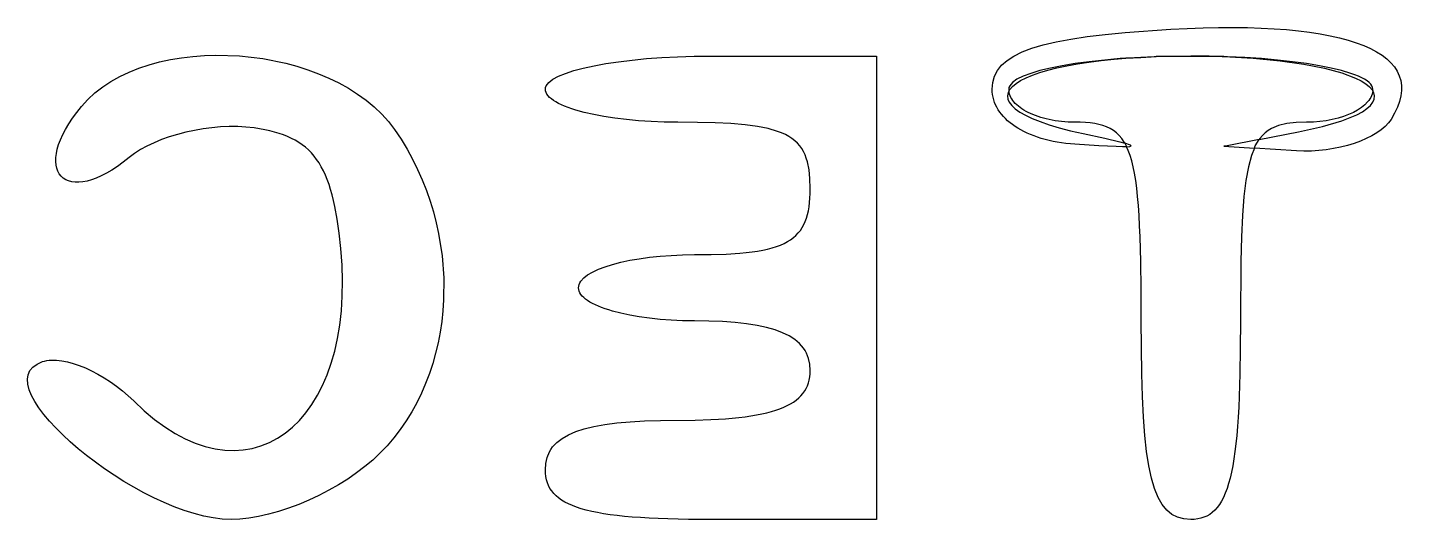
# Model space of a CAD drawing. Extents: x 70.3 to 133.4, y -81.7 to -32.
# Drawn here: x 78.606 to 80.144, y -77.209 to -76.658 of the extents above; entities that cross this region are included whole.
import ezdxf

# ---------------------------------------------------------------- set-up
doc = ezdxf.new("R2010")
doc.units = 0
doc.layers.add('BLACK', color=7, linetype='CONTINUOUS')

msp = doc.modelspace()

# ---------------------------------------------------------------- linework, layer by layer
at = {"layer": 'BLACK', "linetype": 'CONTINUOUS'}
for p, q in [((79.834281, -76.664095), (79.885302, -76.660487)), ((79.885302, -76.660487), (79.903818, -76.659557)), ((79.903818, -76.659557), (79.921691, -76.658912)), ((79.921691, -76.658912), (79.938914, -76.65855)), ((79.938914, -76.65855), (79.955483, -76.658468)), ((79.955483, -76.658468), (79.971392, -76.658665)), ((79.971392, -76.658665), (79.986636, -76.659138)), ((79.986636, -76.659138), (80.00121, -76.659884)), ((80.00121, -76.659884), (80.015107, -76.660903)), ((80.015107, -76.660903), (80.028324, -76.662192)), ((80.028324, -76.662192), (80.040853, -76.663747)), ((79.729994, -76.681698), (79.742669, -76.677932)), ((79.742669, -76.677932), (79.757141, -76.674528)), ((79.757141, -76.674528), (79.773474, -76.671464)), ((79.773474, -76.671464), (79.791732, -76.668718)), ((79.791732, -76.668718), (79.811979, -76.666269)), ((79.811979, -76.666269), (79.834281, -76.664095)), ((80.040853, -76.663747), (80.052692, -76.665569)), ((80.052692, -76.665569), (80.063833, -76.667653)), ((80.063833, -76.667653), (80.074271, -76.669998)), ((80.074271, -76.669998), (80.084002, -76.672602)), ((80.084002, -76.672602), (80.093019, -76.675463)), ((80.093019, -76.675463), (80.101318, -76.678578)), ((80.101318, -76.678578), (80.108893, -76.681945)), ((78.765802, -76.694415), (78.778221, -76.692342)), ((78.778221, -76.692342), (78.790883, -76.690831)), ((78.790883, -76.690831), (78.803736, -76.689877)), ((78.803736, -76.689877), (78.81673, -76.689477)), ((78.81673, -76.689477), (78.842937, -76.690324)), ((78.842937, -76.690324), (78.869097, -76.693341)), ((78.869097, -76.693341), (78.894802, -76.698499)), ((79.282598, -76.694876), (79.298779, -76.693311)), ((79.298779, -76.693311), (79.315773, -76.69206)), ((79.315773, -76.69206), (79.333487, -76.691144)), ((79.333487, -76.691144), (79.351825, -76.69058)), ((79.351825, -76.69058), (79.370691, -76.690388)), ((79.370691, -76.690388), (79.5559, -76.690388)), ((79.5559, -76.690388), (79.5559, -77.208971)), ((79.702103, -76.695381), (79.709775, -76.690401)), ((79.709775, -76.690401), (79.71905, -76.685847)), ((79.71905, -76.685847), (79.729994, -76.681698)), ((79.828691, -76.693311), (79.794093, -76.696736)), ((79.807548, -76.69551), (79.82218, -76.694)), ((79.82218, -76.694), (79.835025, -76.692951)), ((79.835025, -76.692951), (79.828691, -76.693311)), ((79.835025, -76.692951), (79.85178, -76.692)), ((79.837667, -76.692735), (79.835025, -76.692951)), ((79.85178, -76.692), (79.837667, -76.692735)), ((79.85178, -76.692), (79.868966, -76.691105)), ((79.866871, -76.691144), (79.85178, -76.692)), ((79.868966, -76.691105), (79.866871, -76.691144)), ((79.868966, -76.691105), (79.907794, -76.690388)), ((79.871131, -76.690992), (79.868966, -76.691105)), ((79.907793, -76.690388), (79.871131, -76.690992)), ((79.907794, -76.690388), (79.907793, -76.690388)), ((79.907795, -76.690388), (79.907794, -76.690388)), ((79.907794, -76.690388), (79.942985, -76.690983)), ((79.928549, -76.69058), (79.907795, -76.690388)), ((79.942985, -76.690983), (79.928549, -76.69058)), ((79.944279, -76.691005), (79.942985, -76.690983)), ((79.942985, -76.690983), (79.944843, -76.691035)), ((79.944843, -76.691035), (79.944279, -76.691005)), ((79.94872, -76.691144), (79.944843, -76.691035)), ((79.944843, -76.691035), (79.977658, -76.692782)), ((79.968206, -76.69206), (79.94872, -76.691144)), ((79.9869, -76.693311), (79.968206, -76.69206)), ((79.977658, -76.692782), (80.00777, -76.695603)), ((80.004699, -76.694876), (79.9869, -76.693311)), ((80.108893, -76.681945), (80.11574, -76.685562)), ((80.11574, -76.685562), (80.121851, -76.689428)), ((80.121851, -76.689428), (80.127223, -76.693539)), ((80.127223, -76.693539), (80.13185, -76.697893)), ((78.70913, -76.713331), (78.719572, -76.708395)), ((78.719572, -76.708395), (78.730511, -76.704039)), ((78.730511, -76.704039), (78.741897, -76.70026)), ((78.741897, -76.70026), (78.753677, -76.697053)), ((78.753677, -76.697053), (78.765802, -76.694415)), ((78.894802, -76.698499), (78.907358, -76.701871)), ((78.907358, -76.701871), (78.919646, -76.705768)), ((78.919646, -76.705768), (78.931618, -76.710184)), ((79.207922, -76.709811), (79.217226, -76.706756)), ((79.217226, -76.706756), (79.227913, -76.703903)), ((79.227913, -76.703903), (79.239888, -76.701269)), ((79.239888, -76.701269), (79.253058, -76.698874)), ((79.253058, -76.698874), (79.267326, -76.696736)), ((79.267326, -76.696736), (79.282598, -76.694876)), ((79.688065, -76.713094), (79.691312, -76.706706)), ((79.691312, -76.706706), (79.69597, -76.700809)), ((79.69597, -76.700809), (79.702103, -76.695381)), ((79.738983, -76.706756), (79.728749, -76.709811)), ((79.730604, -76.71182), (79.738737, -76.708968)), ((79.738737, -76.708968), (79.747854, -76.706268)), ((79.750738, -76.703903), (79.738983, -76.706756)), ((79.747854, -76.706268), (79.757936, -76.703733)), ((79.763912, -76.701269), (79.750738, -76.703903)), ((79.757936, -76.703733), (79.768965, -76.701377)), ((79.778398, -76.698874), (79.763912, -76.701269)), ((79.768965, -76.701377), (79.780922, -76.699212)), ((79.794093, -76.696736), (79.778398, -76.698874)), ((79.780922, -76.699212), (79.79379, -76.697252)), ((79.79379, -76.697252), (79.807548, -76.69551)), ((80.021498, -76.696736), (80.004699, -76.694876)), ((80.00777, -76.695603), (80.034452, -76.699355)), ((80.037193, -76.698874), (80.021498, -76.696736)), ((80.034452, -76.699355), (80.057541, -76.703924)), ((80.05168, -76.701269), (80.037193, -76.698874)), ((80.064853, -76.703903), (80.05168, -76.701269)), ((80.057541, -76.703924), (80.076877, -76.709194)), ((80.076609, -76.706756), (80.064853, -76.703903)), ((80.086843, -76.709811), (80.076609, -76.706756)), ((80.076877, -76.709194), (80.092298, -76.715052)), ((80.13185, -76.697893), (80.135726, -76.702489)), ((80.135726, -76.702489), (80.138846, -76.707324)), ((80.138846, -76.707324), (80.141205, -76.712396)), ((78.689941, -76.724959), (78.699236, -76.718851)), ((78.699236, -76.718851), (78.70913, -76.713331)), ((78.931618, -76.710184), (78.943222, -76.715116)), ((78.943222, -76.715116), (78.954407, -76.720561)), ((78.954407, -76.720561), (78.965122, -76.726515)), ((79.185726, -76.725531), (79.186444, -76.723656)), ((79.186444, -76.723656), (79.187628, -76.721808)), ((79.187628, -76.721808), (79.189264, -76.719989)), ((79.189264, -76.719989), (79.193846, -76.716446)), ((79.193846, -76.716446), (79.200098, -76.713047)), ((79.200098, -76.713047), (79.207922, -76.709811)), ((79.685544, -76.727429), (79.686163, -76.719994)), ((79.686163, -76.719994), (79.688065, -76.713094)), ((79.705123, -76.723656), (79.704333, -76.725531)), ((79.708224, -76.719989), (79.705123, -76.723656)), ((79.705334, -76.727894), (79.708273, -76.724482)), ((79.713265, -76.716446), (79.708224, -76.719989)), ((79.708273, -76.724482), (79.712289, -76.721155)), ((79.712289, -76.721155), (79.717361, -76.717927)), ((79.720142, -76.713047), (79.713265, -76.716446)), ((79.717361, -76.717927), (79.723472, -76.714811)), ((79.728749, -76.709811), (79.720142, -76.713047)), ((79.723472, -76.714811), (79.730604, -76.71182)), ((80.091356, -76.711407), (80.086843, -76.709811)), ((80.09545, -76.713047), (80.091356, -76.711407)), ((80.092298, -76.715052), (80.09849, -76.718166)), ((80.099111, -76.714727), (80.09545, -76.713047)), ((80.09849, -76.718166), (80.103641, -76.721383)), ((80.102326, -76.716446), (80.099111, -76.714727)), ((80.105083, -76.7182), (80.102326, -76.716446)), ((80.103641, -76.721383), (80.107733, -76.724691)), ((80.107367, -76.719989), (80.105083, -76.7182)), ((80.109167, -76.721808), (80.107367, -76.719989)), ((80.107733, -76.724691), (80.110745, -76.728074)), ((80.110468, -76.723656), (80.109167, -76.721808)), ((80.111259, -76.725531), (80.110468, -76.723656)), ((80.141205, -76.712396), (80.142798, -76.717703)), ((80.142798, -76.717703), (80.143619, -76.723242)), ((80.143619, -76.723242), (80.143651, -76.727429)), ((78.666157, -76.746846), (78.67335, -76.738952)), ((78.67335, -76.738952), (78.681295, -76.731658)), ((78.681295, -76.731658), (78.689941, -76.724959)), ((78.965122, -76.726515), (78.975316, -76.732974)), ((78.975316, -76.732974), (78.984939, -76.739934)), ((78.984939, -76.739934), (78.993939, -76.747392)), ((79.185483, -76.727429), (79.185726, -76.725531)), ((79.185677, -76.729328), (79.185483, -76.727429)), ((79.186252, -76.731203), (79.185677, -76.729328)), ((79.187199, -76.733051), (79.186252, -76.731203)), ((79.188508, -76.73487), (79.187199, -76.733051)), ((79.190169, -76.736658), (79.188508, -76.73487)), ((79.192174, -76.738413), (79.190169, -76.736658)), ((79.194512, -76.740132), (79.192174, -76.738413)), ((79.197175, -76.741812), (79.194512, -76.740132)), ((79.685654, -76.730495), (79.685544, -76.727429)), ((79.685981, -76.733512), (79.685654, -76.730495)), ((79.686521, -76.736478), (79.685981, -76.733512)), ((79.68727, -76.739391), (79.686521, -76.736478)), ((79.688226, -76.742247), (79.68727, -76.739391)), ((79.703488, -76.731379), (79.702754, -76.734923)), ((79.702754, -76.734923), (79.703151, -76.738512)), ((79.703151, -76.738512), (79.704698, -76.742134)), ((79.704255, -76.72993), (79.703488, -76.731379)), ((79.704333, -76.725531), (79.704066, -76.727429)), ((79.704066, -76.727429), (79.704163, -76.729328)), ((79.704163, -76.729328), (79.704255, -76.72993)), ((79.704255, -76.72993), (79.705334, -76.727894)), ((79.704451, -76.731203), (79.704255, -76.72993)), ((79.704924, -76.733051), (79.704451, -76.731203)), ((79.705578, -76.73487), (79.704924, -76.733051)), ((79.706409, -76.736658), (79.705578, -76.73487)), ((79.707411, -76.738413), (79.706409, -76.736658)), ((79.708581, -76.740132), (79.707411, -76.738413)), ((79.709912, -76.741812), (79.708581, -76.740132)), ((80.107011, -76.740132), (80.10568, -76.741812)), ((80.10818, -76.738413), (80.107011, -76.740132)), ((80.109183, -76.736658), (80.10818, -76.738413)), ((80.110013, -76.73487), (80.109183, -76.736658)), ((80.110668, -76.733051), (80.110013, -76.73487)), ((80.111141, -76.731203), (80.110668, -76.733051)), ((80.110745, -76.728074), (80.11143, -76.729307)), ((80.111429, -76.729328), (80.111141, -76.731203)), ((80.111525, -76.727429), (80.111259, -76.725531)), ((80.11143, -76.729307), (80.111429, -76.729328)), ((80.11143, -76.729307), (80.111525, -76.727429)), ((80.112657, -76.731519), (80.11143, -76.729307)), ((80.111588, -76.742076), (80.113099, -76.738534)), ((80.113448, -76.73501), (80.112657, -76.731519)), ((80.113099, -76.738534), (80.113448, -76.73501)), ((80.142924, -76.735011), (80.141398, -76.741235)), ((80.143663, -76.729012), (80.142924, -76.73501)), ((80.142924, -76.73501), (80.142924, -76.735011)), ((80.143651, -76.727429), (80.143663, -76.729012)), ((78.656091, -76.760043), (78.660833, -76.753533)), ((78.660833, -76.753533), (78.666157, -76.746846)), ((78.993939, -76.747392), (79.002266, -76.755344)), ((79.002266, -76.755344), (79.009868, -76.763785)), ((79.200152, -76.743452), (79.197175, -76.741812)), ((79.203435, -76.745048), (79.200152, -76.743452)), ((79.207013, -76.746599), (79.203435, -76.745048)), ((79.210877, -76.748102), (79.207013, -76.746599)), ((79.215018, -76.749556), (79.210877, -76.748102)), ((79.219427, -76.750956), (79.215018, -76.749556)), ((79.229007, -76.75359), (79.219427, -76.750956)), ((79.239543, -76.755985), (79.229007, -76.75359)), ((79.689383, -76.745045), (79.688226, -76.742247)), ((79.690739, -76.747782), (79.689383, -76.745045)), ((79.69229, -76.750455), (79.690739, -76.747782)), ((79.694031, -76.753062), (79.69229, -76.750455)), ((79.695959, -76.755601), (79.694031, -76.753062)), ((79.698071, -76.758068), (79.695959, -76.755601)), ((79.704698, -76.742134), (79.707411, -76.745776)), ((79.707411, -76.745776), (79.711311, -76.749423)), ((79.711401, -76.743452), (79.709912, -76.741812)), ((79.711311, -76.749423), (79.716415, -76.753063)), ((79.713042, -76.745048), (79.711401, -76.743452)), ((79.714831, -76.746599), (79.713042, -76.745048)), ((79.716763, -76.748102), (79.714831, -76.746599)), ((79.716415, -76.753063), (79.722741, -76.756682)), ((79.718834, -76.749556), (79.716763, -76.748102)), ((79.721038, -76.750956), (79.718834, -76.749556)), ((79.723371, -76.752302), (79.721038, -76.750956)), ((79.725828, -76.75359), (79.723371, -76.752302)), ((79.728405, -76.754819), (79.725828, -76.75359)), ((79.731096, -76.755985), (79.728405, -76.754819)), ((80.089763, -76.75359), (80.084495, -76.755985)), ((80.094554, -76.750956), (80.089763, -76.75359)), ((80.093532, -76.756145), (80.099889, -76.752671)), ((80.098828, -76.748102), (80.094554, -76.750956)), ((80.10255, -76.745048), (80.098828, -76.748102)), ((80.099889, -76.752671), (80.105004, -76.749159)), ((80.10568, -76.741812), (80.10255, -76.745048)), ((80.105004, -76.749159), (80.108897, -76.745623)), ((80.108897, -76.745623), (80.111588, -76.742076)), ((80.13596, -76.754354), (80.132039, -76.761243)), ((80.139078, -76.747683), (80.13596, -76.754354)), ((80.141398, -76.741235), (80.139078, -76.747683)), ((78.648298, -76.772478), (78.651917, -76.766363)), ((78.651917, -76.766363), (78.656091, -76.760043)), ((78.812125, -76.770603), (78.802351, -76.771873)), ((78.821884, -76.769752), (78.812125, -76.770603)), ((78.831555, -76.769338), (78.821884, -76.769752)), ((78.841068, -76.769379), (78.831555, -76.769338)), ((78.85035, -76.76989), (78.841068, -76.769379)), ((78.85933, -76.770888), (78.85035, -76.76989)), ((78.871285, -76.772906), (78.85933, -76.770888)), ((79.009868, -76.763785), (79.016696, -76.772713)), ((79.250957, -76.758123), (79.239543, -76.755985)), ((79.263175, -76.759983), (79.250957, -76.758123)), ((79.27612, -76.761548), (79.263175, -76.759983)), ((79.289716, -76.762799), (79.27612, -76.761548)), ((79.303887, -76.763715), (79.289716, -76.762799)), ((79.318557, -76.764279), (79.303887, -76.763715)), ((79.33365, -76.764471), (79.318557, -76.764279)), ((79.355662, -76.764625), (79.33365, -76.764471)), ((79.375467, -76.765122), (79.355662, -76.764625)), ((79.393174, -76.766018), (79.375467, -76.765122)), ((79.408891, -76.767365), (79.393174, -76.766018)), ((79.422727, -76.769219), (79.408891, -76.767365)), ((79.434791, -76.771634), (79.422727, -76.769219)), ((79.700362, -76.760462), (79.698071, -76.758068)), ((79.70283, -76.76278), (79.700362, -76.760462)), ((79.705469, -76.765019), (79.70283, -76.76278)), ((79.708277, -76.767178), (79.705469, -76.765019)), ((79.711249, -76.769252), (79.708277, -76.767178)), ((79.714383, -76.771241), (79.711249, -76.769252)), ((79.722741, -76.756682), (79.730309, -76.760268)), ((79.730309, -76.760268), (79.739136, -76.763806)), ((79.733897, -76.757087), (79.731096, -76.755985)), ((79.736803, -76.758123), (79.733897, -76.757087)), ((79.73981, -76.759089), (79.736803, -76.758123)), ((79.739136, -76.763806), (79.749242, -76.767284)), ((79.742912, -76.759983), (79.73981, -76.759089)), ((79.746105, -76.760804), (79.742912, -76.759983)), ((79.749385, -76.761548), (79.746105, -76.760804)), ((79.749242, -76.767284), (79.760643, -76.770688)), ((79.752745, -76.762214), (79.749385, -76.761548)), ((79.756182, -76.762799), (79.752745, -76.762214)), ((79.759692, -76.7633), (79.756182, -76.762799)), ((79.763268, -76.763715), (79.759692, -76.7633)), ((79.760643, -76.770688), (79.773359, -76.774005)), ((79.766907, -76.764042), (79.763268, -76.763715)), ((79.770603, -76.764279), (79.766907, -76.764042)), ((79.774352, -76.764423), (79.770603, -76.764279)), ((79.77815, -76.764471), (79.774352, -76.764423)), ((79.784156, -76.764548), (79.77815, -76.764471)), ((79.789834, -76.764797), (79.784156, -76.764548)), ((79.795192, -76.765244), (79.789834, -76.764797)), ((79.800239, -76.765918), (79.795192, -76.765244)), ((79.804986, -76.766845), (79.800239, -76.765918)), ((79.80944, -76.768052), (79.804986, -76.766845)), ((79.81361, -76.769567), (79.80944, -76.768052)), ((79.817506, -76.771416), (79.81361, -76.769567)), ((80.006152, -76.768052), (79.998085, -76.771416)), ((80.015352, -76.765918), (80.006152, -76.768052)), ((80.025758, -76.764797), (80.015352, -76.765918)), ((80.037442, -76.764471), (80.025758, -76.764797)), ((80.028179, -76.775371), (80.055282, -76.769364)), ((80.044989, -76.764279), (80.037442, -76.764471)), ((80.052324, -76.763715), (80.044989, -76.764279)), ((80.059409, -76.762799), (80.052324, -76.763715)), ((80.055282, -76.769364), (80.077012, -76.762918)), ((80.066207, -76.761548), (80.059409, -76.762799)), ((80.072679, -76.759983), (80.066207, -76.761548)), ((80.078788, -76.758123), (80.072679, -76.759983)), ((80.077012, -76.762918), (80.093532, -76.756145)), ((80.084495, -76.755985), (80.078788, -76.758123)), ((80.125383, -76.769229), (80.120994, -76.772956)), ((80.129082, -76.765319), (80.125383, -76.769229)), ((80.132039, -76.761243), (80.129082, -76.765319)), ((78.640645, -76.789456), (78.642675, -76.784038)), ((78.642675, -76.784038), (78.645222, -76.778374)), ((78.645222, -76.778374), (78.648298, -76.772478)), ((78.755758, -76.783932), (78.747396, -76.787367)), ((78.764534, -76.780816), (78.755758, -76.783932)), ((78.773653, -76.778035), (78.764534, -76.780816)), ((78.783043, -76.775607), (78.773653, -76.778035)), ((78.792633, -76.773547), (78.783043, -76.775607)), ((78.802351, -76.771873), (78.792633, -76.773547)), ((78.876881, -76.774115), (78.871285, -76.772906)), ((78.882231, -76.775468), (78.876881, -76.774115)), ((78.887341, -76.776974), (78.882231, -76.775468)), ((78.892217, -76.778641), (78.887341, -76.776974)), ((78.896864, -76.780476), (78.892217, -76.778641)), ((78.90129, -76.78249), (78.896864, -76.780476)), ((78.9055, -76.78469), (78.90129, -76.78249)), ((78.909499, -76.787084), (78.9055, -76.78469)), ((79.016696, -76.772713), (79.023891, -76.783482)), ((79.023891, -76.783482), (79.030579, -76.794502)), ((79.445191, -76.774663), (79.434791, -76.771634)), ((79.449801, -76.776425), (79.445191, -76.774663)), ((79.454036, -76.778362), (79.449801, -76.776425)), ((79.457908, -76.780479), (79.454036, -76.778362)), ((79.461433, -76.782784), (79.457908, -76.780479)), ((79.464623, -76.785283), (79.461433, -76.782784)), ((79.467492, -76.787984), (79.464623, -76.785283)), ((79.717673, -76.773141), (79.714383, -76.771241)), ((79.721117, -76.774951), (79.717673, -76.773141)), ((79.724711, -76.776667), (79.721117, -76.774951)), ((79.72845, -76.778286), (79.724711, -76.776667)), ((79.732332, -76.779808), (79.72845, -76.778286)), ((79.736352, -76.781228), (79.732332, -76.779808)), ((79.740507, -76.782545), (79.736352, -76.781228)), ((79.744793, -76.783756), (79.740507, -76.782545)), ((79.749206, -76.784859), (79.744793, -76.783756)), ((79.753743, -76.785851), (79.749206, -76.784859)), ((79.758399, -76.786729), (79.753743, -76.785851)), ((79.773359, -76.774005), (79.787408, -76.777222)), ((79.787408, -76.777222), (79.811443, -76.78248)), ((79.811443, -76.78248), (79.828421, -76.78648)), ((79.821137, -76.773628), (79.817506, -76.771416)), ((79.824512, -76.776227), (79.821137, -76.773628)), ((79.827639, -76.779243), (79.824512, -76.776227)), ((79.830529, -76.782703), (79.827639, -76.779243)), ((79.833189, -76.786632), (79.830529, -76.782703)), ((79.984305, -76.783822), (79.948484, -76.790721)), ((79.982402, -76.786632), (79.984305, -76.783822)), ((79.984305, -76.783822), (80.028179, -76.775371)), ((79.985062, -76.782703), (79.984305, -76.783822)), ((79.987952, -76.779243), (79.985062, -76.782703)), ((79.991079, -76.776227), (79.987952, -76.779243)), ((79.994454, -76.773628), (79.991079, -76.776227)), ((79.998085, -76.771416), (79.994454, -76.773628)), ((80.097638, -76.785664), (80.090621, -76.788202)), ((80.104239, -76.782853), (80.097638, -76.785664)), ((80.110368, -76.779786), (80.104239, -76.782853)), ((80.115971, -76.776481), (80.110368, -76.779786)), ((80.120994, -76.772956), (80.115971, -76.776481)), ((78.637521, -76.804089), (78.63808, -76.799495)), ((78.63808, -76.799495), (78.639117, -76.794613)), ((78.639117, -76.794613), (78.640645, -76.789456)), ((78.725515, -76.79941), (78.719529, -76.803948)), ((78.732203, -76.795123), (78.725515, -76.79941)), ((78.739521, -76.791103), (78.732203, -76.795123)), ((78.747396, -76.787367), (78.739521, -76.791103)), ((78.913295, -76.78968), (78.909499, -76.787084)), ((78.916892, -76.792488), (78.913295, -76.78968)), ((78.920297, -76.795515), (78.916892, -76.792488)), ((78.923517, -76.798769), (78.920297, -76.795515)), ((78.926556, -76.80226), (78.923517, -76.798769)), ((79.030579, -76.794502), (79.036762, -76.805753)), ((79.470054, -76.790893), (79.467492, -76.787984)), ((79.472321, -76.794016), (79.470054, -76.790893)), ((79.474309, -76.797361), (79.472321, -76.794016)), ((79.476029, -76.800934), (79.474309, -76.797361)), ((79.477497, -76.804743), (79.476029, -76.800934)), ((79.763172, -76.787492), (79.758399, -76.786729)), ((79.768056, -76.788136), (79.763172, -76.787492)), ((79.77305, -76.788659), (79.768056, -76.788136)), ((79.778147, -76.789059), (79.77305, -76.788659)), ((79.804987, -76.790733), (79.778147, -76.789059)), ((79.824349, -76.791684), (79.804987, -76.790733)), ((79.831248, -76.791861), (79.824349, -76.791684)), ((79.828421, -76.78648), (79.833915, -76.787949)), ((79.835975, -76.791826), (79.831248, -76.791861)), ((79.833915, -76.787949), (79.833189, -76.786632)), ((79.83424, -76.788036), (79.833915, -76.787949)), ((79.833915, -76.787949), (79.835629, -76.791059)), ((79.83827, -76.789311), (79.83424, -76.788036)), ((79.835629, -76.791059), (79.835975, -76.791826)), ((79.835975, -76.791826), (79.836304, -76.791824)), ((79.837858, -76.79601), (79.835975, -76.791826)), ((79.836304, -76.791824), (79.839525, -76.791561)), ((79.839886, -76.801513), (79.837858, -76.79601)), ((79.840499, -76.790316), (79.83827, -76.789311)), ((79.839525, -76.791561), (79.84045, -76.791342)), ((79.84172, -76.807594), (79.839886, -76.801513)), ((79.84045, -76.791342), (79.840921, -76.791063)), ((79.840936, -76.790721), (79.840499, -76.790316)), ((79.840921, -76.791063), (79.840936, -76.790721)), ((79.948484, -76.790721), (79.944835, -76.791424)), ((79.944835, -76.791424), (79.97895, -76.793544)), ((79.975706, -76.801513), (79.972221, -76.814282)), ((79.97895, -76.793544), (79.975706, -76.801513)), ((79.97895, -76.793544), (79.979962, -76.791059)), ((80.025993, -76.796468), (79.97895, -76.793544)), ((79.979962, -76.791059), (79.982402, -76.786632)), ((80.034389, -76.796773), (80.025993, -76.796468)), ((80.042804, -76.79666), (80.034389, -76.796773)), ((80.051182, -76.796146), (80.042804, -76.79666)), ((80.059469, -76.795249), (80.051182, -76.796146)), ((80.06761, -76.793989), (80.059469, -76.795249)), ((80.075553, -76.792382), (80.06761, -76.793989)), ((80.083241, -76.790447), (80.075553, -76.792382)), ((80.090621, -76.788202), (80.083241, -76.790447)), ((78.637425, -76.808381), (78.637521, -76.804089)), ((78.637781, -76.812356), (78.637425, -76.808381)), ((78.638574, -76.816002), (78.637781, -76.812356)), ((78.639793, -76.819303), (78.638574, -76.816002)), ((78.706444, -76.813916), (78.700199, -76.818021)), ((78.712891, -76.80923), (78.706444, -76.813916)), ((78.719529, -76.803948), (78.712891, -76.80923)), ((78.929421, -76.805995), (78.926556, -76.80226)), ((78.932118, -76.809983), (78.929421, -76.805995)), ((78.934654, -76.814232), (78.932118, -76.809983)), ((78.937033, -76.81875), (78.934654, -76.814232)), ((79.036762, -76.805753), (79.042439, -76.817212)), ((79.478724, -76.808793), (79.477497, -76.804743)), ((79.480515, -76.817646), (79.478724, -76.808793)), ((79.84337, -76.814282), (79.84172, -76.807594)), ((79.844846, -76.821603), (79.84337, -76.814282)), ((79.972221, -76.814282), (79.969436, -76.829583)), ((78.641423, -76.822246), (78.639793, -76.819303)), ((78.643452, -76.824816), (78.641423, -76.822246)), ((78.645868, -76.827001), (78.643452, -76.824816)), ((78.648656, -76.828786), (78.645868, -76.827001)), ((78.651804, -76.830156), (78.648656, -76.828786)), ((78.655298, -76.831099), (78.651804, -76.830156)), ((78.659126, -76.831599), (78.655298, -76.831099)), ((78.663275, -76.831644), (78.659126, -76.831599)), ((78.667732, -76.831219), (78.663275, -76.831644)), ((78.672483, -76.83031), (78.667732, -76.831219)), ((78.677515, -76.828904), (78.672483, -76.83031)), ((78.682816, -76.826985), (78.677515, -76.828904)), ((78.688373, -76.824542), (78.682816, -76.826985)), ((78.694171, -76.821558), (78.688373, -76.824542)), ((78.700199, -76.818021), (78.694171, -76.821558)), ((78.939262, -76.823546), (78.937033, -76.81875)), ((78.941347, -76.828628), (78.939262, -76.823546)), ((78.943295, -76.834004), (78.941347, -76.828628)), ((79.042439, -76.817212), (79.047612, -76.828858)), ((79.047612, -76.828858), (79.052281, -76.840669)), ((79.48151, -76.827549), (79.480515, -76.817646)), ((79.481817, -76.838555), (79.48151, -76.827549)), ((79.846156, -76.829583), (79.844846, -76.821603)), ((79.847309, -76.838251), (79.846156, -76.829583)), ((79.969436, -76.829583), (79.967277, -76.847634)), ((78.94511, -76.839684), (78.943295, -76.834004)), ((78.946799, -76.845674), (78.94511, -76.839684)), ((78.948369, -76.851984), (78.946799, -76.845674)), ((79.052281, -76.840669), (79.056449, -76.852624)), ((79.481514, -76.84927), (79.481743, -76.844044)), ((79.481743, -76.844044), (79.481817, -76.838555)), ((79.848314, -76.847634), (79.847309, -76.838251)), ((79.849181, -76.857758), (79.848314, -76.847634)), ((79.967277, -76.847634), (79.965674, -76.868651)), ((78.949824, -76.858621), (78.948369, -76.851984)), ((78.952417, -76.872913), (78.949824, -76.858621)), ((79.056449, -76.852624), (79.060115, -76.864701)), ((79.479796, -76.863429), (79.480551, -76.858956)), ((79.480551, -76.858956), (79.48112, -76.854239)), ((79.48112, -76.854239), (79.481514, -76.84927)), ((79.849918, -76.868651), (79.849181, -76.857758)), ((78.954627, -76.888616), (78.952417, -76.872913)), ((79.060115, -76.864701), (79.063281, -76.876878)), ((79.063281, -76.876878), (79.065947, -76.889133)), ((79.474721, -76.87898), (79.476319, -76.875431)), ((79.476319, -76.875431), (79.47769, -76.87166)), ((79.47769, -76.87166), (79.478846, -76.867661)), ((79.478846, -76.867661), (79.479796, -76.863429)), ((79.850534, -76.880339), (79.849918, -76.868651)), ((79.965674, -76.868651), (79.964552, -76.892851)), ((78.956501, -76.905797), (78.954627, -76.888616)), ((79.065947, -76.889133), (79.069786, -76.913794)), ((79.459816, -76.89593), (79.462984, -76.893593)), ((79.462984, -76.893593), (79.465865, -76.891068)), ((79.465865, -76.891068), (79.468469, -76.88835)), ((79.468469, -76.88835), (79.470806, -76.885433)), ((79.470806, -76.885433), (79.472887, -76.882312)), ((79.472887, -76.882312), (79.474721, -76.87898)), ((79.851039, -76.892851), (79.850534, -76.880339)), ((79.851751, -76.920451), (79.851039, -76.892851)), ((79.964552, -76.892851), (79.963841, -76.920451)), ((78.957876, -76.92424), (78.956501, -76.905797)), ((79.416704, -76.909496), (79.422914, -76.908583)), ((79.422914, -76.908583), (79.428746, -76.907535)), ((79.428746, -76.907535), (79.434208, -76.906346)), ((79.434208, -76.906346), (79.439313, -76.905011)), ((79.439313, -76.905011), (79.444069, -76.903523)), ((79.444069, -76.903523), (79.448487, -76.901876)), ((79.448487, -76.901876), (79.452578, -76.900066)), ((79.452578, -76.900066), (79.456351, -76.898086)), ((79.456351, -76.898086), (79.459816, -76.89593)), ((78.958419, -76.942041), (78.957876, -76.92424)), ((79.069786, -76.913794), (79.07164, -76.938511)), ((79.252225, -76.926153), (79.260608, -76.923519)), ((79.260608, -76.923519), (79.269827, -76.921124)), ((79.269827, -76.921124), (79.279815, -76.918986)), ((79.279815, -76.918986), (79.290505, -76.917126)), ((79.290505, -76.917126), (79.301832, -76.915561)), ((79.301832, -76.915561), (79.313728, -76.91431)), ((79.313728, -76.91431), (79.326127, -76.913394)), ((79.326127, -76.913394), (79.338964, -76.91283)), ((79.338964, -76.91283), (79.35217, -76.912638)), ((79.35217, -76.912638), (79.370922, -76.912465)), ((79.370922, -76.912465), (79.387874, -76.911914)), ((79.387874, -76.911914), (79.403107, -76.91094)), ((79.403107, -76.91094), (79.410105, -76.91028)), ((79.410105, -76.91028), (79.416704, -76.909496)), ((79.852124, -76.951669), (79.851751, -76.920451)), ((79.963841, -76.920451), (79.963359, -76.986721)), ((79.07164, -76.938511), (79.071517, -76.963109)), ((79.225171, -76.942239), (79.228379, -76.938696)), ((79.228379, -76.938696), (79.232755, -76.935297)), ((79.232755, -76.935297), (79.238232, -76.932061)), ((79.238232, -76.932061), (79.244744, -76.929006)), ((79.244744, -76.929006), (79.252225, -76.926153)), ((78.958158, -76.959178), (78.958419, -76.942041)), ((79.222525, -76.94968), (79.222694, -76.947781)), ((79.222694, -76.951578), (79.222525, -76.94968)), ((79.222694, -76.947781), (79.223197, -76.945906)), ((79.223197, -76.953453), (79.222694, -76.951578)), ((79.223197, -76.945906), (79.224025, -76.944058)), ((79.224025, -76.955301), (79.223197, -76.953453)), ((79.224025, -76.944058), (79.225171, -76.942239)), ((79.225171, -76.95712), (79.224025, -76.955301)), ((79.852233, -76.986721), (79.852124, -76.951669)), ((78.957119, -76.975632), (78.958158, -76.959178)), ((79.071517, -76.963109), (79.070716, -76.97531)), ((79.226625, -76.958908), (79.225171, -76.95712)), ((79.228379, -76.960663), (79.226625, -76.958908)), ((79.230425, -76.962382), (79.228379, -76.960663)), ((79.232755, -76.964062), (79.230425, -76.962382)), ((79.23536, -76.965702), (79.232755, -76.964062)), ((79.238232, -76.967298), (79.23536, -76.965702)), ((79.241363, -76.968849), (79.238232, -76.967298)), ((79.244744, -76.970352), (79.241363, -76.968849)), ((79.248368, -76.971806), (79.244744, -76.970352)), ((78.955332, -76.991383), (78.957119, -76.975632)), ((79.070716, -76.97531), (79.069423, -76.987417)), ((79.252225, -76.973206), (79.248368, -76.971806)), ((79.256308, -76.974552), (79.252225, -76.973206)), ((79.260608, -76.97584), (79.256308, -76.974552)), ((79.269827, -76.978235), (79.260608, -76.97584)), ((79.279815, -76.980373), (79.269827, -76.978235)), ((79.290505, -76.982233), (79.279815, -76.980373)), ((79.301832, -76.983798), (79.290505, -76.982233)), ((79.313728, -76.985049), (79.301832, -76.983798)), ((79.326127, -76.985965), (79.313728, -76.985049)), ((79.338964, -76.986529), (79.326127, -76.985965)), ((78.952822, -77.006409), (78.955332, -76.991383)), ((79.06764, -76.999408), (79.065368, -77.011261)), ((79.069423, -76.987417), (79.06764, -76.999408)), ((79.35217, -76.986721), (79.338964, -76.986529)), ((79.368548, -76.986919), (79.35217, -76.986721)), ((79.383738, -76.987517), (79.368548, -76.986919)), ((79.397758, -76.988524), (79.383738, -76.987517)), ((79.410627, -76.989946), (79.397758, -76.988524)), ((79.422362, -76.991792), (79.410627, -76.989946)), ((79.432982, -76.99407), (79.422362, -76.991792)), ((79.442505, -76.996786), (79.432982, -76.99407)), ((79.450948, -76.99995), (79.442505, -76.996786)), ((79.458331, -77.003569), (79.450948, -76.99995)), ((79.852848, -77.045901), (79.852233, -76.986721)), ((79.963359, -76.986721), (79.963209, -77.017704)), ((78.949619, -77.020691), (78.952822, -77.006409)), ((79.065368, -77.011261), (79.062607, -77.022954)), ((79.46467, -77.00765), (79.458331, -77.003569)), ((79.469985, -77.012201), (79.46467, -77.00765)), ((79.472264, -77.014656), (79.469985, -77.012201)), ((79.474293, -77.017231), (79.472264, -77.014656)), ((78.61648, -77.035008), (78.622581, -77.032362)), ((78.622581, -77.032362), (78.624896, -77.031692)), ((78.624896, -77.031692), (78.627332, -77.031183)), ((78.627332, -77.031183), (78.629885, -77.030831)), ((78.629885, -77.030831), (78.632546, -77.030633)), ((78.632546, -77.030633), (78.63817, -77.03069)), ((78.63817, -77.03069), (78.644152, -77.031331)), ((78.644152, -77.031331), (78.650439, -77.032532)), ((78.945749, -77.034208), (78.949619, -77.020691)), ((79.062607, -77.022954), (79.059358, -77.034467)), ((79.476075, -77.019927), (79.474293, -77.017231)), ((79.477612, -77.022746), (79.476075, -77.019927)), ((79.478906, -77.025688), (79.477612, -77.022746)), ((79.47996, -77.028755), (79.478906, -77.025688)), ((79.481356, -77.035265), (79.47996, -77.028755)), ((79.963209, -77.017704), (79.962744, -77.045901)), ((78.605782, -77.052064), (78.606523, -77.046931)), ((78.606523, -77.046931), (78.608512, -77.042344)), ((78.608512, -77.042344), (78.61181, -77.038352)), ((78.61181, -77.038352), (78.61648, -77.035008)), ((78.650439, -77.032532), (78.656979, -77.034273)), ((78.656979, -77.034273), (78.663721, -77.03653)), ((78.663721, -77.03653), (78.67061, -77.03928)), ((78.67061, -77.03928), (78.677595, -77.042502)), ((78.677595, -77.042502), (78.684624, -77.046172)), ((78.684624, -77.046172), (78.691644, -77.050268)), ((78.936121, -77.058867), (78.941241, -77.046941)), ((78.941241, -77.046941), (78.945749, -77.034208)), ((79.055623, -77.045778), (79.051403, -77.056864)), ((79.059358, -77.034467), (79.055623, -77.045778)), ((79.481329, -77.049521), (79.481696, -77.045974)), ((79.481817, -77.042284), (79.481356, -77.035265)), ((79.481696, -77.045974), (79.481817, -77.042284)), ((79.853657, -77.071421), (79.852848, -77.045901)), ((79.962744, -77.045901), (79.961934, -77.071421)), ((78.606228, -77.057689), (78.605782, -77.052064)), ((78.6078, -77.063756), (78.606228, -77.057689)), ((78.691644, -77.050268), (78.698603, -77.054767)), ((78.698603, -77.054767), (78.705448, -77.059648)), ((78.705448, -77.059648), (78.712127, -77.064887)), ((78.930418, -77.069969), (78.936121, -77.058867)), ((79.051403, -77.056864), (79.046698, -77.067704)), ((79.47565, -77.06517), (79.477313, -77.062312)), ((79.477313, -77.062312), (79.478708, -77.059321)), ((79.478708, -77.059321), (79.47984, -77.056192)), ((79.47984, -77.056192), (79.480711, -77.052926)), ((79.480711, -77.052926), (79.481329, -77.049521)), ((78.610436, -77.070215), (78.6078, -77.063756)), ((78.614076, -77.077012), (78.610436, -77.070215)), ((78.618657, -77.084097), (78.614076, -77.077012)), ((78.712127, -77.064887), (78.718588, -77.070461)), ((78.718588, -77.070461), (78.724778, -77.076349)), ((78.724778, -77.076349), (78.736354, -77.087284)), ((78.924159, -77.080224), (78.930418, -77.069969)), ((79.041509, -77.078277), (79.035838, -77.088561)), ((79.046698, -77.067704), (79.041509, -77.078277)), ((79.459784, -77.079585), (79.463151, -77.077499)), ((79.463151, -77.077499), (79.466224, -77.075288)), ((79.466224, -77.075288), (79.469006, -77.072952)), ((79.469006, -77.072952), (79.471501, -77.070488)), ((79.471501, -77.070488), (79.473714, -77.067895)), ((79.473714, -77.067895), (79.47565, -77.06517)), ((79.854838, -77.094373), (79.853657, -77.071421)), ((79.961934, -77.071421), (79.961392, -77.083212)), ((78.624118, -77.09142), (78.618657, -77.084097)), ((78.630398, -77.098927), (78.624118, -77.09142)), ((78.736354, -77.087284), (78.747926, -77.096967)), ((78.910083, -77.098115), (78.917371, -77.089613)), ((78.917371, -77.089613), (78.924159, -77.080224)), ((79.035838, -77.088561), (79.029684, -77.098534)), ((79.408862, -77.093978), (79.415432, -77.093042)), ((79.415432, -77.093042), (79.421663, -77.091999)), ((79.421663, -77.091999), (79.427557, -77.090847)), ((79.427557, -77.090847), (79.433119, -77.089584)), ((79.433119, -77.089584), (79.438354, -77.088208)), ((79.438354, -77.088208), (79.443267, -77.086719)), ((79.443267, -77.086719), (79.447862, -77.085113)), ((79.447862, -77.085113), (79.452143, -77.08339)), ((79.452143, -77.08339), (79.456116, -77.081548)), ((79.456116, -77.081548), (79.459784, -77.079585)), ((79.961392, -77.083212), (79.960754, -77.094373)), ((78.637437, -77.106569), (78.630398, -77.098927)), ((78.645171, -77.114293), (78.637437, -77.106569)), ((78.747926, -77.096967), (78.759468, -77.105417)), ((78.759468, -77.105417), (78.770951, -77.112655)), ((78.894115, -77.112378), (78.902322, -77.10571)), ((78.902322, -77.10571), (78.910083, -77.098115)), ((79.023051, -77.108175), (79.015937, -77.117462)), ((79.029684, -77.098534), (79.023051, -77.108175)), ((79.219438, -77.110579), (79.228946, -77.107484)), ((79.228946, -77.107484), (79.239744, -77.104846)), ((79.239744, -77.104846), (79.251868, -77.102651)), ((79.251868, -77.102651), (79.265355, -77.100885)), ((79.265355, -77.100885), (79.28024, -77.099535)), ((79.28024, -77.099535), (79.29656, -77.098588)), ((79.29656, -77.098588), (79.314352, -77.09803)), ((79.314352, -77.09803), (79.352949, -77.097663)), ((79.352949, -77.097663), (79.37074, -77.097105)), ((79.37074, -77.097105), (79.379082, -77.096681)), ((79.379082, -77.096681), (79.38706, -77.096158)), ((79.38706, -77.096158), (79.39468, -77.095534)), ((79.39468, -77.095534), (79.401946, -77.094808)), ((79.401946, -77.094808), (79.408862, -77.093978)), ((79.856416, -77.114866), (79.854838, -77.094373)), ((79.960016, -77.10492), (79.959176, -77.114866)), ((79.960754, -77.094373), (79.960016, -77.10492)), ((78.653541, -77.122048), (78.645171, -77.114293)), ((78.662485, -77.129784), (78.653541, -77.122048)), ((78.770951, -77.112655), (78.782347, -77.118702)), ((78.782347, -77.118702), (78.79363, -77.123577)), ((78.79363, -77.123577), (78.804771, -77.127301)), ((78.867099, -77.126613), (78.876477, -77.12285)), ((78.876477, -77.12285), (78.885491, -77.118098)), ((78.885491, -77.118098), (78.894115, -77.112378)), ((79.015937, -77.117462), (79.008345, -77.126374)), ((79.193586, -77.127798), (79.198295, -77.12274)), ((79.198295, -77.12274), (79.204149, -77.118194)), ((79.204149, -77.118194), (79.211185, -77.114144)), ((79.211185, -77.114144), (79.219438, -77.110579)), ((79.858419, -77.133007), (79.856416, -77.114866)), ((79.958229, -77.124223), (79.957173, -77.133007)), ((79.959176, -77.114866), (79.958229, -77.124223)), ((78.671941, -77.137449), (78.662485, -77.129784)), ((78.681848, -77.144991), (78.671941, -77.137449)), ((78.804771, -77.127301), (78.815743, -77.129895)), ((78.815743, -77.129895), (78.826519, -77.131378)), ((78.826519, -77.131378), (78.837069, -77.131771)), ((78.837069, -77.131771), (78.847368, -77.131094)), ((78.847368, -77.131094), (78.857388, -77.129368)), ((78.857388, -77.129368), (78.867099, -77.126613)), ((79.000275, -77.134888), (78.992248, -77.142435)), ((79.008345, -77.126374), (79.000275, -77.134888)), ((79.185972, -77.146172), (79.187461, -77.1395)), ((79.187461, -77.1395), (79.189987, -77.13338)), ((79.189987, -77.13338), (79.19165, -77.130522)), ((79.19165, -77.130522), (79.193586, -77.127798)), ((79.860874, -77.148905), (79.858419, -77.133007)), ((79.957173, -77.133007), (79.956003, -77.141229)), ((78.692145, -77.152359), (78.681848, -77.144991)), ((78.702771, -77.159502), (78.692145, -77.152359)), ((78.983503, -77.14977), (78.974126, -77.156855)), ((78.992248, -77.142435), (78.983503, -77.14977)), ((79.185483, -77.153409), (79.185972, -77.146172)), ((79.185618, -77.157262), (79.185483, -77.153409)), ((79.863809, -77.162669), (79.860874, -77.148905)), ((79.954717, -77.148905), (79.953311, -77.156047)), ((79.956003, -77.141229), (79.954717, -77.148905)), ((78.713664, -77.166368), (78.702771, -77.159502)), ((78.724763, -77.172907), (78.713664, -77.166368)), ((78.953818, -77.170126), (78.943058, -77.176234)), ((78.964203, -77.163653), (78.953818, -77.170126)), ((78.974126, -77.156855), (78.964203, -77.163653)), ((79.186026, -77.160951), (79.185618, -77.157262)), ((79.186718, -77.164479), (79.186026, -77.160951)), ((79.187702, -77.167849), (79.186718, -77.164479)), ((79.188988, -77.171064), (79.187702, -77.167849)), ((79.86725, -77.174407), (79.863809, -77.162669)), ((79.950127, -77.168784), (79.948341, -77.174407)), ((79.951783, -77.162669), (79.950127, -77.168784)), ((79.953311, -77.156047), (79.951783, -77.162669)), ((78.736006, -77.179066), (78.724763, -77.172907)), ((78.747333, -77.184795), (78.736006, -77.179066)), ((78.758682, -77.190042), (78.747333, -77.184795)), ((78.932007, -77.181942), (78.920751, -77.187209)), ((78.943058, -77.176234), (78.932007, -77.181942)), ((79.190584, -77.174125), (79.188988, -77.171064)), ((79.1925, -77.177037), (79.190584, -77.174125)), ((79.194744, -77.179801), (79.1925, -77.177037)), ((79.197326, -77.18242), (79.194744, -77.179801)), ((79.200254, -77.184898), (79.197326, -77.18242)), ((79.203538, -77.187236), (79.200254, -77.184898)), ((79.871224, -77.184228), (79.86725, -77.174407)), ((79.875759, -77.192241), (79.871224, -77.184228)), ((79.944367, -77.184228), (79.942171, -77.188454)), ((79.946422, -77.179551), (79.944367, -77.184228)), ((79.948341, -77.174407), (79.946422, -77.179551)), ((78.769991, -77.194756), (78.758682, -77.190042)), ((78.7812, -77.198886), (78.769991, -77.194756)), ((78.792246, -77.20238), (78.7812, -77.198886)), ((78.88661, -77.199996), (78.875389, -77.203125)), ((78.897967, -77.196274), (78.88661, -77.199996)), ((78.909376, -77.192), (78.897967, -77.196274)), ((78.920751, -77.187209), (78.909376, -77.192)), ((79.207187, -77.189438), (79.203538, -77.187236)), ((79.21121, -77.191505), (79.207187, -77.189438)), ((79.215616, -77.193442), (79.21121, -77.191505)), ((79.220413, -77.19525), (79.215616, -77.193442)), ((79.225612, -77.196933), (79.220413, -77.19525)), ((79.23122, -77.198492), (79.225612, -77.196933)), ((79.237248, -77.199931), (79.23122, -77.198492)), ((79.243703, -77.201253), (79.237248, -77.199931)), ((79.250596, -77.20246), (79.243703, -77.201253)), ((79.880882, -77.198553), (79.875759, -77.192241)), ((79.88662, -77.203274), (79.880882, -77.198553)), ((79.931918, -77.201106), (79.92897, -77.203274)), ((79.934708, -77.198553), (79.931918, -77.201106)), ((79.937345, -77.195603), (79.934708, -77.198553)), ((79.939831, -77.192241), (79.937345, -77.195603)), ((79.942171, -77.188454), (79.939831, -77.192241)), ((78.80307, -77.205186), (78.792246, -77.20238)), ((78.813609, -77.207255), (78.80307, -77.205186)), ((78.823802, -77.208533), (78.813609, -77.207255)), ((78.833588, -77.208971), (78.823802, -77.208533)), ((78.843405, -77.208587), (78.833588, -77.208971)), ((78.853702, -77.207459), (78.843405, -77.208587)), ((78.864392, -77.205626), (78.853702, -77.207459)), ((78.875389, -77.203125), (78.864392, -77.205626)), ((79.257934, -77.203555), (79.250596, -77.20246)), ((79.265728, -77.20454), (79.257934, -77.203555)), ((79.273986, -77.205418), (79.265728, -77.20454)), ((79.282718, -77.206193), (79.273986, -77.205418)), ((79.291931, -77.206866), (79.282718, -77.206193)), ((79.301636, -77.207441), (79.291931, -77.206866)), ((79.311842, -77.20792), (79.301636, -77.207441)), ((79.322557, -77.208305), (79.311842, -77.20792)), ((79.345551, -77.208808), (79.322557, -77.208305)), ((79.370691, -77.208971), (79.345551, -77.208808)), ((79.5559, -77.208971), (79.370691, -77.208971)), ((79.893, -77.206511), (79.88662, -77.203274)), ((79.90005, -77.208374), (79.893, -77.206511)), ((79.907795, -77.208971), (79.90005, -77.208374)), ((79.911757, -77.208824), (79.907795, -77.208971)), ((79.915541, -77.208374), (79.911757, -77.208824)), ((79.919151, -77.207608), (79.915541, -77.208374)), ((79.92259, -77.206511), (79.919151, -77.207608)), ((79.925862, -77.205071), (79.92259, -77.206511)), ((79.92897, -77.203274), (79.925862, -77.205071))]:
    msp.add_line(p, q, dxfattribs=at)

doc.saveas('drawing.dxf')
